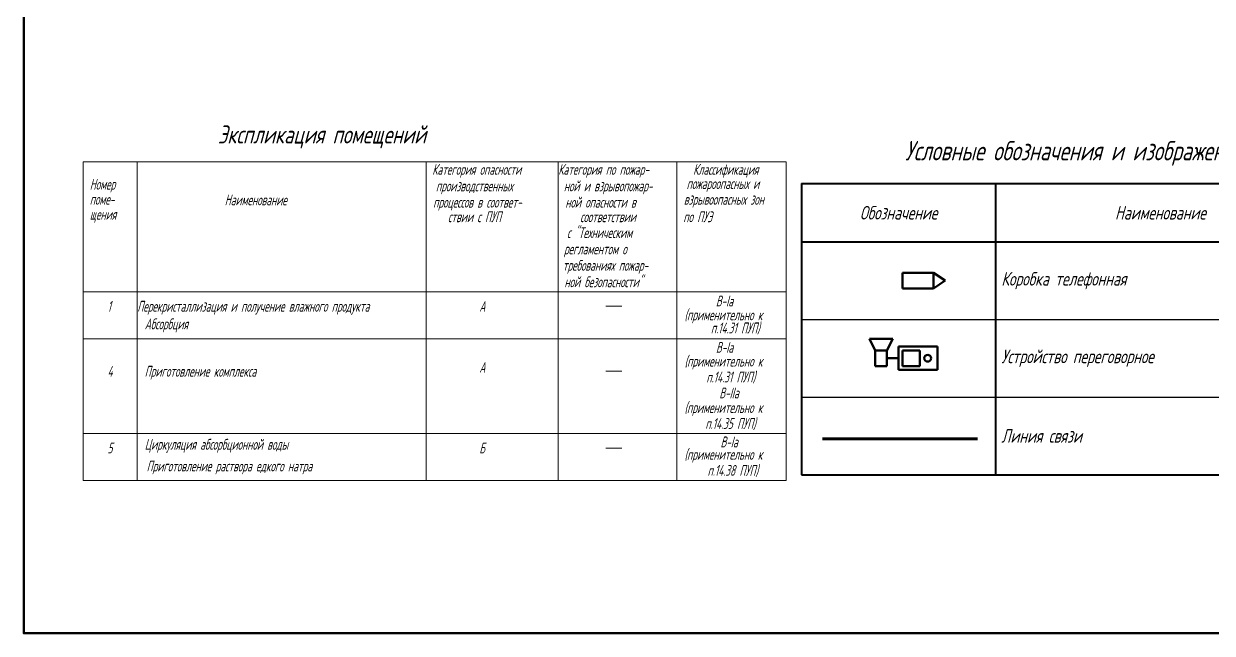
# Model space of a CAD drawing. Header units: millimetres. Extents: x 1337 to 8186, y 1899 to 5236.
# Drawn here: x 5578.6 to 6056.6, y 2206.8 to 2451.8 of the extents above; entities that cross this region are included whole.
import ezdxf

# ---------------------------------------------------------------- set-up
doc = ezdxf.new("R2010")
doc.units = ezdxf.units.MM
for name, color, linetype, lineweight in [('Линия связи (Вновь)', 3, 'Continuous', 60), ('Связь', 84, 'Continuous', 50), ('Строительный', 251, 'Continuous', 13), ('ТаБлица', 253, 'Continuous', 25), ('Формат - толстая линия', 7, 'Continuous', 50)]:
    doc.layers.add(name, color=color, linetype=linetype, lineweight=lineweight)
doc.styles.add('Simplex', font='simplex.shx', dxfattribs={"width": 0.7, "oblique": 15})

# ---------------------------------------------------------------- blocks, each defined once
blk = doc.blocks.new('A$C0AA457AC')
at = {"layer": 'Строительный', "ltscale": 100}
for p, q in [((-0.79, 88.84), (193.97, 88.84)), ((-0.79, 88.84), (-0.79, 0.61)), ((14.21, 88.84), (14.21, 0.61)), ((94.21, 88.84), (94.21, 0.61)), ((94.21, 23.84), (94.21, 88.84)), ((130.82, 88.84), (130.82, 0.61)), ((163.64, 88.84), (163.64, 0.61)), ((193.97, 88.84), (193.97, 88.84)), ((193.97, 88.84), (193.97, 0.61)), ((-0.79, 52.84), (193.97, 52.84)), ((143.96, 48.83), (148.43, 48.83)), ((-0.79, 39.84), (193.97, 39.84)), ((143.96, 30.83), (148.43, 30.83)), ((-0.79, 13.61), (193.97, 13.61)), ((143.96, 9.6), (148.43, 9.6)), ((-0.79, 0.61), (193.97, 0.61))]:
    blk.add_line(p, q, dxfattribs=at)
at = {"layer": 'Строительный', "ltscale": 100, "style": 'Simplex', "oblique": 15}
for s, height, width, p in [('Экспликация помещений', 5, 0.7, (36.52, 93.91)), ('Категория опасности ', 3, 0.6, (95.91, 85.23)), ('Категория по пожар-', 3, 0.6, (130.82, 85.23)), ('Классификация ', 3, 0.6, (168.16, 85.23)), ('Номер', 3, 0.6, (1.04, 81.12)), ('производственных', 3, 0.6, (96.93, 80.65)), ('ной и взрывопожар-', 3, 0.6, (132.36, 80.65)), ('пожароопасных и', 3, 0.6, (166.36, 81.3)), ('поме-', 3, 0.6, (1.04, 76.96)), ('Наименование', 3, 0.6, (38.42, 76.79)), ('ной опасности в ', 3, 0.6, (132.77, 76.15)), ('взрывоопасных зон ', 3, 0.6, (165.59, 76.94)), ('процессов в соответ-', 3, 0.6, (96.15, 76.15)), ('щения', 3, 0.6, (1.04, 72.79)), ('ствии с ПУП', 3, 0.6, (100.26, 72.11)), ('соответствии', 3, 0.6, (136.87, 72.11)), ('по ПУЭ', 3, 0.6, (165.45, 72.11)), ('с "Техническим', 3, 0.6, (133.25, 67.72)), ('регламентом о', 3, 0.6, (132.37, 63.19)), ('требованиях пожар-', 3, 0.6, (132.05, 58.67)), ('ной безопасности"', 3, 0.6, (132.52, 54.1)), ('1', 3, 0.6, (5.95, 47.34)), ('Перекристаллизация и получение влажного продукта', 3, 0.6, (14.21, 47.34)), ('А', 3, 0.6, (108.94, 47.34)), ('В-Iа', 3, 0.6, (174.46, 48.78)), ('(применительно к', 3, 0.6, (165.78, 44.95)), ('Абсорбция', 3, 0.6, (16.25, 42.45)), ('п.14.31 ПУП)', 3, 0.6, (173.09, 41.33)), ('В-Iа', 3, 0.6, (174.49, 35.96)), ('А', 3, 0.6, (108.94, 30.43)), ('(применительно к', 3, 0.6, (165.81, 32.14)), ('4', 3, 0.6, (5.95, 29.34)), ('Приготовление комплекса', 3, 0.6, (16.25, 29.34)), ('п.14.31 ПУП)', 3, 0.6, (171.84, 27.75)), ('В-IIа ', 3, 0.6, (175.43, 23.34)), ('(применительно к', 3, 0.6, (165.78, 19.29)), ('п.14.35 ПУП)', 3, 0.6, (171.56, 14.88)), ('5', 3, 0.6, (5.95, 8.11)), ('Циркуляция абсорбционной воды', 3, 0.6, (16.25, 9.12)), ('Б', 3, 0.6, (108.94, 8.11)), ('В-Iа', 3, 0.6, (175.76, 9.79)), ('(применительно к', 3, 0.6, (165.78, 6.34)), ('Приготовление раствора едкого натра', 3, 0.6, (16.78, 3.11)), ('п.14.38 ПУП)', 3, 0.6, (172.16, 1.89))]:
    blk.add_text(s, height=height, dxfattribs=dict(at, width=width)).set_placement(p)
blk = doc.blocks.new('*T62')
at = {"layer": 'ТаБлица', "color": 0, "linetype": 'ByBlock', "lineweight": 40, "transparency": 16777216}
for p, q in [((0, 0), (210.6, 0)), ((0, 0), (0, -117)), ((78, 0), (78, -117)), ((210.6, 0), (210.6, -117)), ((0, -23.4), (210.6, -23.4)), ((0, -117), (210.6, -117))]:
    blk.add_line(p, q, dxfattribs=at)
at = {"layer": 'ТаБлица', "color": 5, "linetype": 'ByBlock', "lineweight": 25, "transparency": 16777216}
for p, q in [((0, -54.6), (210.6, -54.6)), ((0, -85.8), (210.6, -85.8))]:
    blk.add_line(p, q, dxfattribs=at)
at = {"layer": 'ТаБлица', "color": 2, "transparency": 16777216, "char_height": 5.46, "style": 'Simplex'}
for s, insert, width, attachment_point in [('Обозначение', (39, -11.7), 78.0015, 5), ('Наименование', (144.3, -11.7), 132.6015, 5), ('Коробка телефонная', (80.34, -39), 127.9215, 4), ('Устройство переговорное', (80.34, -70.2), 127.9215, 4), ('Линия связи', (80.34, -101.4), 127.9215, 4)]:
    blk.add_mtext(s, dxfattribs=dict(at, insert=insert, width=width, attachment_point=attachment_point))
blk = doc.blocks.new('A$C19E7192F')
at = {"layer": 'Связь'}
for p, q in [((0, 4), (0, 0)), ((8, 4), (0, 4)), ((8, 0), (8, 4)), ((11, 2), (8, 4)), ((8, 0), (11, 2)), ((0, 0), (8, 0))]:
    blk.add_line(p, q, dxfattribs=at)
blk = doc.blocks.new('A$C20EB2E6C')
at = {"layer": 'Связь'}
for p, q in [((1, 13), (1, 16)), ((1, 16), (5, 16)), ((8, 17.5), (5, 16)), ((5, 16), (5, 13)), ((8, 11.5), (8, 17.5)), ((5, 13), (1, 13)), ((3, 13), (3, 10)), ((8, 11.5), (5, 13)), ((0, 0), (0, 10)), ((0, 10), (6, 10)), ((6, 10), (6, 0)), ((1, 4.5), (1, 9)), ((1, 9), (5, 9)), ((5, 9), (5, 4.5)), ((5, 4.5), (1, 4.5)), ((6, 0), (0, 0))]:
    blk.add_line(p, q, dxfattribs=at)
blk.add_circle((3, 2.5), 0.868, dxfattribs=at)

msp = doc.modelspace()

# ---------------------------------------------------------------- linework, layer by layer
at = {"layer": 'Линия связи (Вновь)'}
msp.add_line((5899.8, 2284.98), (5962.2, 2284.98), dxfattribs=at)
at = {"layer": 'Формат - толстая линия'}
msp.add_lwpolyline([(5578.56, 2938.53), (6585.62, 2938.53), (6585.62, 2206.82), (5578.56, 2206.82)], close=True, dxfattribs=at)

# ---------------------------------------------------------------- block references
msp.add_blockref('*T62', (5891.42, 2387.54))
at = {"layer": 'Линия связи (Вновь)', "xscale": 1.452, "yscale": 1.452, "zscale": 1.452}
msp.add_blockref('A$C0AA457AC', (5603.59, 2267.33), dxfattribs=at)
at = {"layer": 'Связь', "xscale": 1.56, "yscale": 1.56, "zscale": 1.56}
msp.add_blockref('A$C19E7192F', (5931.98, 2345.42), dxfattribs=at)
at = {"layer": 'Связь', "xscale": 1.56, "yscale": 1.56, "zscale": 1.56, "rotation": 90}
msp.add_blockref('A$C20EB2E6C', (5946.02, 2312.66), dxfattribs=at)

# ---------------------------------------------------------------- texts
at = {"layer": 'ТаБлица', "color": 2, "insert": (6001.52, 2399.71), "char_height": 7.8, "width": 288.4211, "attachment_point": 5, "style": 'Simplex'}
msp.add_mtext('Условные обозначения и изображения', dxfattribs=at)

doc.saveas('drawing.dxf')
